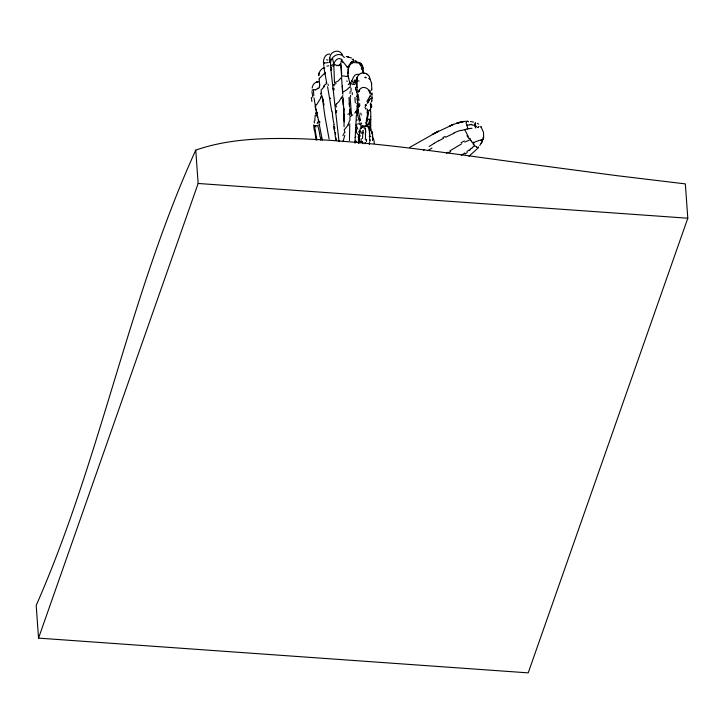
<?xml version="1.0" encoding="UTF-8"?>
<svg xmlns="http://www.w3.org/2000/svg" width="724" height="724" viewBox="0 0 724 724"><rect width="100%" height="100%" fill="white"/><g stroke="black" fill="none" stroke-linecap="round" stroke-linejoin="round"><path stroke-width="1.09" d="M356.651 96.699L356.651 96.183M370.706 111.225L370.797 116.148M372.046 92.889L372.018 94.925M349.755 123.804L349.466 140.547M323.411 62.517C323.32 58.915 325.366 53.576 329.719 54.019M330.506 59.214L330.642 67.332L339.031 141.605M356.896 89.848L357.43 97.36M349.927 114.084L350.063 108.401M365.647 132.773L365.656 131.035M318.388 119.732L318.497 120.347A14.227 5.095 7.5 0 0 318.533 120.655M358.796 142.999L358.896 141.596M356.778 90.681L356.742 92.21M358.615 136.51C359.719 135.008 355.176 132.583 356.552 131.243M354.923 142.963L355.837 125.026M358.661 135.334L359.339 137.062M475.107 124.184L475.116 123.876A10.426 4.344 48 0 1 475.134 123.65L475.179 123.361M370.652 128.483L370.806 116.528M371.991 95.921L371.937 97.55M358.905 141.225L359.077 137.288M365.349 140.022L365.575 134.8M362.516 138.492L362.878 132.981M350.678 82.835L350.045 87.713M358.416 140.447L358.534 138.003M356.389 115.089L355.855 124.646M362.272 125.913L362.1 127.379L361.113 128.193M369.349 144.447L369.502 141.823M358.606 136.637L358.579 137.144M319.619 84.925L319.148 78.816M366.29 120.7L367.946 112.428M351.819 61.83L351.774 61.857A6.887 6.769 -1.7 0 0 351.113 62.228L348.715 65.748L348.045 72.228M371.883 98.5L371.756 99.984M365.701 106.048L365.846 104.817M369.702 128.537L369.711 128.474A15.919 1.566 -84.7 0 1 369.729 128.121M369.738 128.103L369.81 127.171M369.602 140.474L369.738 134.628M356.932 77.703L356.86 87.161M357.303 105.731L356.579 112.799M330.388 62.816C331.022 56.074 339.737 51.015 344.371 57.558M353.267 62.065L353.375 59.495A9.322 1.837 -55.9 0 0 353.149 59.223M363.086 130.854L362.923 132.474M348.144 71.278L348.307 69.685M366.643 121.496L368.48 113.614L367.43 110.745M347.909 73.368L348.009 72.509L348.651 73.45M359.195 135.886L360.09 130.736M358.299 142.347L358.299 142.366A27.928 4.19 12 0 1 358.398 142.583M356.706 77.984L356.751 87.477M483.659 137.759L483.487 132.239L480.718 126.311M329.854 58.038C329.719 51.856 338.37 48.436 341.864 53.929M341.312 60.526L340.913 63.169L339.637 64.889M319.203 72.762L318.705 75.667C318.75 72.328 320.714 68.916 323.972 67.83M315.7 113.134L315.7 114.048M315.338 107.46L315.474 106.075A13.801 0.796 66.4 0 0 315.727 106.6M348.525 68.273L348.932 66.88M371.53 101.288L371.358 102.003M367.692 125.478L369.584 120.935L368.896 118.799M312.153 88.047C312.424 84.835 314.886 81.83 318.252 81.803L316.678 82.074L317.881 81.866M344.796 135.406L343.113 141.144A18.218 7.91 -8.8 0 1 342.877 141.587M369.385 127.035L369.258 127.569A20.408 2.661 -71.4 0 0 369.186 127.849M319.483 85.812L319.23 86.609M336.805 110.401L336.307 112.13M359.185 140.284L359.448 139.506M38.544 638.125L198.141 183.471L195.752 150.112C229.209 138.447 265.228 137.895 300.288 138.746C379.195 141.823 457.287 154.683 535.47 164.873L616.251 175.588L685.338 183.896L687.8 218.214L528.212 672.868L38.544 638.125L36.2 605.391C101.143 457.966 128.99 296.876 195.752 150.112M326.596 82.545L326.271 83.387A46.798 21.15 -7.5 0 1 325.646 84.645M321.112 97.45L316.569 104.826M356.878 103.767L357.303 102.917M334.416 88.799L333.61 90.473M342.841 95.577L341.348 97.722M357.113 77.233L358.923 74.572M366.869 101.423L370.281 95.767M367.086 103.306L370.797 98.211L370.38 98.591M347.782 125.116L349.927 120.084A19.711 6.742 -3.1 0 0 349.945 119.541L349.918 116.899L352.76 114.817M324.298 73.549L319.456 78.301M330.895 64.707L330.488 65.341M331.701 69.214L331.203 67.223M475.252 123.125L475.514 122.673M347.511 125.659L346.932 126.564A19.322 6.797 -4.7 0 1 346.497 127.098L344.226 129.795L344.914 132.7M481.134 143.442L482.365 141.234L479.777 145.506M355.538 112.039L356.57 110.473M355.484 112.13L354.769 113.161M331.574 65.902C334.841 63.296 336.226 56.038 341.773 59.44M319.664 124.609L318.832 125.433M369.629 96.717L370.19 95.894M367.629 111.758C367.792 110.953 370.788 108.862 370.344 110.238M351.049 82.292C353.113 79.124 353.629 73.115 358.842 74.391M358.38 91.984L359.647 90.12L358.688 91.867C360.679 84.12 370 87.577 370.272 94.201M341.013 98.174L339.185 101.333L336.57 103.894M331.393 69.703L331.031 70.201M356.452 83.16L354.552 84.364M482.971 139.705L483.243 139.08A3.53 0.787 52.7 0 0 483.207 138.899M318.325 88.228L317.764 88.826M324.633 86.274L321.112 90.084L321.42 93.315M477.089 148.963L468.989 156.212M315.818 112.863L316.741 112.32M479.044 126.41L478.519 126.899A6.769 4.534 46.8 0 1 478.365 126.999L478.202 127.107M349.303 87.305L346.868 89.767L343.14 92.002M358.036 109.396L356.995 112.663M317.528 115.505L315.981 115.903M359.502 63.766L360.09 63.359M356.362 81.685L355.149 82.482M357.249 123.895L356.326 125.505L357.81 129.116M474.229 145.877L472.356 147.47M371.005 107.586L371.711 106.772A9.756 2.86 6.1 0 0 371.765 106.301L370.335 103.215M477.786 147.868A14.417 1.81 57.7 0 0 478.012 147.814L478.048 147.787M471.315 148.302L470.211 149.162M329.9 61.821L329.348 62.174M368.833 119.686L370.788 119.161L370.299 120.03M370.109 110.428L369.566 110.817M469.098 150.004L466.962 151.533M355.131 137.379L355.774 136.936M446.509 153.253L448.038 152.167M355.629 128.392L356.579 127.768M423.513 150.212L424.599 149.461M461.749 155.027L464.871 152.954M449.966 150.836L461.722 143.759M409.558 147.461L438.644 131.098L432.264 134.474M478.012 147.814L478.03 147.805A9.638 1.276 70.7 0 0 478.356 147.75M348.597 75.866L347.683 76.346M352.19 59.504L353.14 59.223M429.142 146.483L434.291 143.334M339.176 65.223L338.714 65.477M482.6 140.022L482.799 139.886A6.996 2.606 63.5 0 0 482.944 139.777M433.106 133.976L453.559 124.338L463.903 121.406L460.021 122.139L456.536 123.216L465.351 121.243M438.807 140.782L443.504 138.329M472.491 142.728L473.722 142.085M362.272 141.461L361.538 141.823M362.353 141.424L362.688 143.678M314.623 116.039L314.822 115.958A26.462 6.534 -86.4 0 1 315.374 115.867L315.863 115.894M464.844 142.094L470.329 139.651M349.239 83.948L350.217 83.513L352.642 84.156M454.138 133.144L445.649 137.27M355.203 142.04L355.855 141.804M324.198 63.088L323.528 63.938L323.981 66.128M467.025 121.306L467.061 121.288A13.964 2.986 65.3 0 1 467.442 121.207M363.122 126.818L364.19 126.501M356.57 129.424L356.145 129.677A9.729 1.81 13.8 0 0 356.063 129.949M361.113 141.995L360.335 142.203M460.917 130.592L467.134 129.017M357.231 119.958L356.778 120.157A9.81 1.71 17 0 0 356.651 120.401L356.679 120.501M324.551 62.961L328.289 62.545M347.267 76.472L341.637 75.739L341.8 77.115L337.972 81.151L334.488 82.871L333.755 63.839L336.995 65.649M364.679 126.41L365.339 126.32M468.89 128.7L472.021 128.266M315.546 125.569L317.773 125.714L318.66 129.044A34.879 16.815 87.3 0 1 319.646 133.506M354.344 62.608L357.864 62.87M475.288 127.867L475.912 127.777L475.605 126.845A4.145 3.539 14 0 0 474.971 125.596M478.446 140.474L479.741 140.338M466.754 124.492L466.862 125.08L470.021 124.926M315.329 89.821L313.745 89.803M481.686 140.212L480.872 140.23M354.036 84.382L353.104 84.255M362.281 69.187L363.312 73.061L364.434 73.215M471.74 124.99L474.437 125.306M198.141 183.471L687.8 218.214M370.254 129.243L370.95 129.225M356.172 141.216L355.457 141.171L357.421 142.293M355.421 61.042L356.878 61.332M347.176 56.744L351.448 57.965M354.217 82.599L352.072 81.613M470.5 121.523L473.55 122.103M346.217 56.553L348.371 56.906M467.46 121.243L468.591 121.759M367.249 126.41L366.425 126.293A5.692 5.131 -23.5 0 0 365.33 126.22M367.439 126.456L369.756 127.677A2.769 0.534 35.4 0 1 370.208 128.175M477.74 147.832L477.143 147.56M350.217 83.513L349.602 82.4M370.308 104.229L370.661 106.374M360.652 63.685L360.326 63.368A6.416 1.602 84.1 0 0 360.099 63.413M370.48 129.162L369.611 128.7M359.33 63.431L360.471 65.088M312.252 90.002L312.397 90.066A8.525 1.294 -5.2 0 1 312.198 89.93M366.652 73.929L367.72 74.581M477.333 123.324L478.745 124.121M369.421 127.786L368.851 127.442M369.62 127.895L370.091 128.184M370.733 125.813L370.272 125.424M342 60.581L347.067 66.789M358.099 99.939L357.231 99.269L359.059 106.79M359.719 62.762L360.38 63.395M358.072 94.265L359.059 100.509M356.597 130.727L356.045 129.94M366.661 108.754L367.674 110.039M473.27 143.569L473.713 144.067M472.301 142.501L471.767 141.823M476.428 146.909L476.157 146.592A10.389 5.358 -18.9 0 0 475.614 146.148A2.434 1.321 -26.4 0 0 474.184 146.04M318.994 121.243L319.429 121.849M368.869 75.839L369.186 76.346M360.923 64.029L360.95 64.065A3.113 1.774 19.8 0 1 361.122 64.246M470.573 140.022L471.134 140.854M471.632 141.623L471.179 140.927M469.65 138.646L469.252 138.049M468.265 136.51L464.69 129.578M342.054 54.219L342.316 54.671M314.406 125.695L316.859 139.967M369.394 76.699L371.249 82.645M336.488 106.98L335.936 105.623A12.154 4.833 0.6 0 1 336.316 103.867M334.144 86.047L333.628 84.545M360.543 65.232L361.919 68.219M369.928 93.034L368.941 90.925M356.995 105.767L357.312 106.455M370.661 129.125L370.715 129.261A9.258 1.186 -11.7 0 1 369.24 129.913M316.967 112.51L317.456 113.668M316.931 112.41L315.637 108.537A13.512 10.715 -28.5 0 1 315.465 107.93A16.679 8.86 -1.4 0 1 315.954 104.754M368.416 126.727L369.177 130.003M358.733 131.261L359.593 133.877A42.87 11.783 -68.1 0 1 359.692 134.284M361.719 124.112L361.276 122.89M361.167 126.32L359.864 122.799M362.407 66.843L362.661 67.658M466.871 125.116L467.93 128.863M467.876 128.709L467.903 128.791A25.946 15.946 -16.1 0 1 468.899 128.573M333.701 63.676L332.569 58.535M367.122 125.65L366.697 123.786M324.506 67.685L324.714 68.409M342.859 94.183L342.588 93.106M370.987 130.03L371.412 131.587M359.43 121.442L357.167 113.65M350.706 63.694L350.452 62.807M360.498 120.392L358.299 111.261M322.126 96.373L323.347 101.469M315.727 108.908L317.8 117.026M325.438 73.504L325.248 72.708M315.755 108.862L314.107 98.075M328.307 85.504L327.999 84.219M326.732 83.16L323.818 67.151M370.326 129.524L370.516 130.7M317.881 117.388L322.343 140.185M327.592 86.744L331.809 111.623M314.506 122.917L314.144 121.216M334.117 124.7L333.357 120.944A65.142 63.993 12.6 0 1 332.832 117.632L332.759 117.161M356.805 81.432L356.525 80.129M362.941 68.825L363.149 70.065A21.132 20.924 14.7 0 1 363.267 70.852L363.312 73.061M356.733 78.997L356.896 79.794M323.176 101.794L322.461 98.211L324.877 115.994L329.103 139.017M330.397 63.16L329.845 60.083M334.588 127.053L334.841 128.456M359.62 103.568L359.801 105.577L358.67 106.826A16.905 4.407 63.1 0 0 358.127 111.034M312.822 97.342L311.944 91.45M369.267 130.501L369.53 132.121M366.453 123.279L366.362 122.691M333.918 126.519L334.524 130.22L333.791 124.971M319.601 133.533L320.117 137.044M320.578 140.185L320.424 139.126M316.098 140.148L314.614 130.012M323.737 103.251L324.017 105.152M334.244 128.673L335.764 139.587M369.53 121.143L369.747 123.071M348.416 78.219L347.982 74.237M336.316 140.619L335.99 137.822M332.705 116.682L332.28 111.921M330.47 98.048L330.524 98.527M313.818 95.631L313.392 89.867A42.553 10.779 -35.5 0 0 313.664 89.876M335.438 132.673L335.592 134.076M371.475 84.373L371.91 89.287M341.701 74.029L341.022 64.155M371.747 133.804L371.575 132.438A13.539 13.168 -65.7 0 0 371.493 131.569M369.828 123.831L369.901 124.827M369.602 132.754L369.72 134.302M348.959 97.514L349.484 105.912M349.267 103.125L349.574 107.143M342.642 91.134L342.334 86.029M341.457 74.943L340.904 65.766M343.294 101.704L343.203 100.383L343.502 104.844L343.031 97.278M342.506 91.432L341.665 78.536M342.95 99.088L343.339 105.27M344.253 121.849L343.393 103.487L343.52 105.74M350.144 96.862L351.402 114.311M343.574 106.591L343.746 109.713M358.896 142.945L358.869 142.139M343.864 114.6L344.172 120.573L343.647 108.41M351.402 114.392L351.448 115.569M343.638 107.985L343.755 111.134M350 93.432L349.982 91.776M344.027 117.686L344.054 126.772M370.688 109.577L370.661 106.573M365.321 143.144L365.321 142.637M349.629 109.948L349.683 115.523M318.859 121.152A24.028 8.163 12 0 1 318.723 120.944M319.89 121.885A16.344 5.756 9.9 0 1 320.035 122.238M317.673 122.021A24.815 6.833 81.7 0 1 317.175 123.659M321.04 139.298A70.074 13.186 80.6 0 1 320.75 137.307M363.213 67.531A13.584 11.955 66.9 0 1 363.502 68.753M362.326 65.468A6.281 3.548 71 0 1 362.833 66.708M360.253 63.531A5.683 1.846 9.3 0 1 362.045 65.468M361.357 68.499A13.702 7.756 70.5 0 1 361.692 69.395M368.597 78.31A10.371 2.742 13.5 0 1 369.674 79.224M365.674 77.142A11.421 2.063 -13.4 0 1 364.688 77.522M321.845 95.125A36.363 16.643 13.9 0 1 320.551 97.251M320.578 93.197A30.888 14.317 17.1 0 1 321.003 94.717M324.841 84.735A22.308 8.833 -17.3 0 1 323.556 86.31M326.551 81.676A36.915 17.276 -1.9 0 1 326.171 82.509M325.338 73.215A23.711 9.964 52.1 0 1 324.633 73.975M319.23 78.807A8.697 3.358 -13.1 0 1 319.574 78.292M319.827 85.034A17.412 8.996 33.7 0 1 319.619 85.894M319.628 87.061A24.154 10.86 53.5 0 1 318.451 88.391M317.519 88.192A26.182 10.109 75.7 0 1 315.356 89.912M311.872 101.46A37.404 6.471 84 0 1 311.329 97.36M361.412 64.581A2.534 1.249 72.9 0 1 362 65.622M358.95 81.323A16.634 2.507 59.7 0 1 358.688 80.608M357.077 79.142A27.295 6.516 35 0 1 357.023 78.925M356.642 79.676A24.272 7.204 20.4 0 1 354.054 80.364M355.004 80.88A28.788 6.969 -87.7 0 1 354.235 81.812M351.945 81.178A15.783 3.674 67.8 0 1 351.538 80.807M347.303 81.224A44.888 3.43 24.3 0 1 346.651 81.007M353.774 83.097A38.499 8.208 56.8 0 1 353.285 82.88M354.543 80.292A25.765 6.751 35.1 0 1 355.556 82.563M359.068 142.103A15.964 7.919 -17 0 1 359.412 140.8M361.213 141.949A16.643 8.969 -83.8 0 1 361.176 138.628M361.593 141.461A12.761 5.864 -67.1 0 1 361.176 141.669M359.484 142.646A11.475 2.217 -31.5 0 1 359.855 141.976M448.744 152.782A60.671 29.023 -30.4 0 1 450.627 151.497M461.143 142.682A57.332 27.684 -29.1 0 1 464.41 140.945M470.31 138.999A9.376 0.733 56.2 0 1 469.912 138.411M468.636 138.302A10.064 1.493 56.7 0 1 466.989 135.65M453.975 132.908A29.974 19.829 -18.1 0 1 460.844 130.302M442.88 137.569A51.458 26.806 -22.2 0 1 445.106 136.474M434.201 143.262A56.409 27.168 -23 0 1 438.726 140.691M427.812 150.673A55.114 21.177 -25.1 0 1 431.947 148.076M467.116 128.782A26.906 17.295 -16.5 0 1 467.921 128.628M466.274 123.804A6.706 1.783 70.4 0 1 466.292 122.347M466.102 122.039A7.276 2.036 67.1 0 1 467.043 121.351M468.328 121.505A7.828 0.606 42.6 0 1 468.482 121.596M332.298 59.042A12.145 1.701 85.7 0 1 332.361 59.468M331.502 69.341A30.924 3.158 -34.8 0 1 331.13 69.875M332.995 66.581A11.693 3.385 -31.5 0 1 334.108 65.287M326.931 66.165A22.797 3.167 -22.7 0 1 328.741 65.812M348.38 67.468A34.815 11.141 -66.5 0 1 347.918 67.323M347.991 67.06A33.793 10.779 -71.1 0 1 346.986 67.051M341.529 60.897A10.869 1.177 57.6 0 1 342.904 62.355M339.683 65.133A30.435 9.756 83 0 1 339.203 65.404M338.705 65.64A31.738 9.168 -85 0 1 338.253 65.766M338.045 65.042A21.34 6.326 89.2 0 1 337.004 65.721M334.09 84.599A11.693 4.453 8.2 0 1 336.117 83.649M347.674 76.237A40.888 10.082 86.5 0 1 347.267 76.409M333.221 88.084A22.869 7.611 -11.7 0 1 332.497 88.853M370.779 103.279A16.987 2.389 -84.1 0 1 370.634 103.731M370.29 109.65A19.222 2.986 89.4 0 1 370.299 111.107M365.321 106.138A27.069 7.502 -41.1 0 1 365.439 104.464M365.258 107.939A34.48 6.579 -52.7 0 1 365.032 107.17M365.566 108.962A53.848 6.027 -66.8 0 1 365.502 108.546M366.172 124.32A16.833 7.792 -53.7 0 1 365.801 122.166M357.484 100.862A12.154 2.624 -85.2 0 1 357.041 98.247M357.421 97.713A17.512 3.873 -82.5 0 1 357.421 95.45M355.366 102.772A17.81 2.896 -84.2 0 1 354.959 97.441M355.502 87.251A26.109 11.738 84.5 0 1 355.547 90.156M350.878 112.989A25.919 6.064 -6.8 0 1 347.828 114.22M358.869 105.93A19.385 6.371 16.1 0 1 357.366 103.867M356.977 87.188A33.557 17.032 82.7 0 1 357.013 89.894M472.555 147.714A61.187 47.503 -40.9 0 1 471.505 148.556M470.473 149.551A62.183 44.463 -40.4 0 1 469.351 150.402M467.279 152.565A45.911 16.987 -37.5 0 1 465.043 154.067M461.269 155.017A49.332 44.01 -56.3 0 1 461.613 154.782M367.521 74.672A3.683 1.846 25.5 0 1 368.444 75.558M364.462 73.106A8.598 7.72 -10.7 0 1 366.715 73.83M360.624 73.405A6.453 6.245 -23.8 0 1 363.321 72.97M358.959 74.617A5.149 4.905 -18.5 0 1 360.697 73.595M356.742 77.848A3.457 1.113 -58.3 0 1 356.923 77.332M316.071 126.981A6.127 0.471 50.7 0 1 315.601 126.356M314.325 130.32A14.552 3.584 83.2 0 1 313.664 124.944M365.421 125.551A7.023 1.276 -86.3 0 1 365.792 126.637M314.958 125.822A3.403 1.448 79.7 0 1 315.555 125.705M330.063 61.232A24.86 7.213 30.6 0 1 330.008 61.884M324.162 63.06A12.154 3.837 29.9 0 1 324.515 62.934M327.909 60.128A39.322 12.163 49.9 0 1 326.587 59.766M329.764 59.839A3.321 1.24 -74.6 0 1 329.791 58.065M366.272 77.613A12.037 0.597 -45.1 0 1 365.91 78.011M371.484 82.626A35.738 27.865 72.6 0 1 371.711 84.373M371.548 89.197A40.073 20.715 79.1 0 1 371.629 90.464M369.991 90.138A34.68 19.693 77.9 0 1 370.091 92.265M371.729 93.776A29.548 2.29 89.8 0 1 371.702 94.672M372.109 97.713A29.431 11.584 81.2 0 1 372.055 98.672M371.955 100.355A8.76 2.905 83.6 0 1 371.683 101.659M371.412 104.88A17.023 3.077 -86.8 0 1 370.887 105.713M341.701 59.495A11.557 7.928 2.1 0 1 341.954 59.649M348.389 71.667A14.408 2.896 -87.5 0 1 348.28 72.699M348.144 69.649A14.371 12.57 70.7 0 1 348.371 68.219M348.923 66.88A7.023 6.67 8.1 0 1 352.624 62.943M352.796 62.807A6.1 5.104 -10.8 0 1 354.317 62.4M358.289 62.282A6.643 4.163 5.8 0 1 359.937 63.024M360.905 63.667A3.792 2.072 22.6 0 1 361.149 64.029M356.679 62.029A6.525 4.389 20 0 1 359.122 63.25M351.81 61.821A6.616 6.57 0.8 0 1 355.43 60.943M347.782 73.875A6.127 1.104 80.6 0 1 347.755 73.54M349.647 82.002A8.498 2.661 86.4 0 1 348.724 77.975M348.316 84.627A16.064 2.525 -0.5 0 1 348.986 83.939M342.742 93.097A10.76 3.611 2 0 1 342.66 91.966M341.502 98.156A70.762 19.783 -6.9 0 1 341.873 97.704M335.954 112.193A50.571 19.304 -17.4 0 1 335.719 112.781M344.181 132.845A34.987 13.747 -16.5 0 1 342.895 135.623M348.217 125.071A65.658 21.684 -9.8 0 1 347.982 125.614M350.651 96.364A47.784 11.086 90 0 1 350.606 95.378M352.289 94.627A37.503 12.046 -88.8 0 1 352.235 92.6M351.059 91.378A21.602 4.308 -89.2 0 1 351.104 88.12M356.95 113.451A13.439 3.91 54.7 0 1 356.823 112.482M360.145 120.682A42.046 8.751 87.1 0 1 359.765 119.288M358.679 123.261A17.919 1.747 56.2 0 1 359.339 124.546M361.267 127.243A28.508 4.118 42.1 0 1 360.353 127.125M360.751 128.465A10.145 1.33 40.3 0 1 361.24 128.637M362.416 125.876A18.842 1.339 54.7 0 1 362.299 125.885M359.52 119.487A16.218 0.905 59.9 0 1 359.095 118.817M361.285 115.107A25.458 2.778 80 0 1 360.805 113.107M369.041 124.754A15.828 1.72 26.5 0 1 368.887 124.718M368.697 126.329A5.837 0.688 -71.8 0 1 368.299 127.723M370.362 125.415A4.842 1.801 -79.7 0 1 370.344 126.193M369.91 126.447A11.086 0.887 -84.8 0 1 369.883 126.827M367.159 126.537A12.009 6.199 -43.5 0 1 367.231 125.695M358.787 140.483A6.788 1.765 -89.7 0 1 358.642 142.89M358.235 137.596A14.697 1.448 -87.6 0 1 358.299 136.51M355.33 142.863A10.362 1.819 12.3 0 1 354.95 142.347M354.932 142.338A8.742 1.566 9.9 0 1 355.149 142.022M360 136.519A17.24 5.122 -78.5 0 1 360.136 135.298M359.719 131.334A3.149 0.778 -74 0 1 360.335 128.564M357.122 114.718A14.525 5.032 -81.3 0 1 357.312 112.709M360.968 131.623A71.929 15.032 42.6 0 1 361.394 133.442M359.394 140.773A27.014 12.797 -21.9 0 1 359.584 140.212M359.158 137.46A27.05 7.077 -72.8 0 1 359.267 138.148M363.05 133.053A17.856 7.032 -88.2 0 1 363.095 132.555M362.977 130.555A13.168 4.896 -78.4 0 1 362.95 130.917M363.367 125.768A6.425 2.109 -79.4 0 1 364.308 129.008M362.516 126.99A4.235 4.009 8.7 0 1 363.059 126.691M470.111 124.419A24.951 19.376 -13.9 0 1 471.876 124.501M481.65 127.134A12.923 1.059 -8.2 0 1 481.044 127.343M476.808 126.22A8.38 3.195 6.2 0 1 474.781 126.438M477.65 127.505A7.901 1.756 -31 0 1 478.202 127.288M474.98 124.99A7.747 0.57 -68.5 0 1 475.161 124.628M475.252 123.551A4.036 0.896 77.1 0 1 475.306 123.279M475.025 124.266A3.602 2.018 7.4 0 1 474.854 125.189M473.614 144.438A7.276 1.412 55.2 0 1 472.998 143.877M473.568 143.081A13.946 4.299 -32.3 0 1 474.392 142.664M474.799 142.076A11.132 5.62 -37.9 0 1 478.247 140.899M480.609 140.085A10.208 2.652 -25.4 0 1 481.107 140.076M481.677 139.958A11.919 3.294 26.9 0 1 481.333 139.958M482.356 139.868A8.1 2.787 38.1 0 1 481.894 139.886M482.745 137.922A3.421 1.457 -53.6 0 1 482.953 138.601M478.274 146.791A13.294 2.697 57.7 0 1 478.283 147.343M477.143 147.434A10.109 3.376 83.8 0 1 476.446 146.691M473.596 144.203A2.833 2.136 -37.6 0 1 474.329 145.488M370.616 136.311A7.041 0.778 11.9 0 1 369.159 136.148M369.349 132.175A17.448 13.837 -77.6 0 1 369.421 132.8M369.439 130.89A12 0.869 78.6 0 1 369.358 130.438M372.245 131.56A6.625 0.815 84.6 0 1 372.444 140.492M372.254 136.302A14.399 1.665 6.1 0 1 372.181 136.42M370.407 129.37A5.873 2.842 68.3 0 1 370.643 130.058M370.652 128.646A1.828 0.76 68.1 0 1 370.842 129.062M368.254 126.89A23.593 6.688 -76.5 0 1 366.543 123.08M367.014 122.012A16.887 6.86 -62.4 0 1 367.086 120.03M367.303 110.374A14.724 5.204 -48.1 0 1 367.005 113.053M366.136 105.505A39.132 3.792 -70.7 0 1 366.226 104.754M367.882 102.79A28.716 5.937 -52.6 0 1 369.421 99.224M373.086 137.913A19.557 12.616 -62.6 0 1 374.272 143.542M316.225 114.193A27.666 2.715 65.8 0 1 316.162 113.596M365.068 143.832A20.145 9.521 -79 0 1 365.059 143.316M366.507 141.551A26.915 7.72 -84.2 0 1 366.552 139.252M365.412 133.017A27.865 7.131 -83.7 0 1 365.339 134.99M365.493 128.085A11.955 1.937 -86.4 0 1 365.557 131.225M364.109 126.229A4.996 2.081 -11.3 0 1 364.67 126.121M314.868 120.827A9.421 2.534 79.8 0 1 315.094 117.324M370.19 140.981A17.684 3.167 -82.8 0 1 370.29 139.841M453.124 124.51L449.785 125.949L453.559 124.338L453.124 124.51"/></g></svg>
